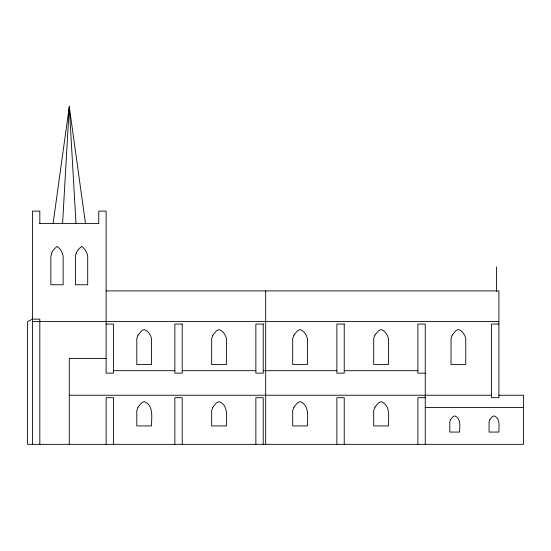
<?xml version="1.0" encoding="UTF-8"?>
<svg xmlns="http://www.w3.org/2000/svg" width="551" height="551" viewBox="0 0 551 551"><rect width="100%" height="100%" fill="white"/><g stroke="black" fill="none" stroke-linecap="round" stroke-linejoin="round"><path stroke-width="0.83" d="M62.58 223.403L69.281 106.66L85.467 223.444M53.103 223.444L69.281 106.66L75.983 223.403M39.824 223.396L98.746 223.396M106.109 290.907L498.903 290.907L498.903 397.698L491.533 397.698L491.533 324.05L498.903 324.05M32.461 321.591L498.903 321.591M106.109 324.05L113.472 324.05L113.472 373.144L106.109 373.144L106.109 211.116L98.746 211.116L98.746 223.672M106.109 358.419L69.281 358.419L69.281 444.34M113.472 370.692L174.846 370.692M182.209 370.692L255.864 370.692M263.226 370.692L336.875 370.692M344.237 370.692L417.885 370.692M425.255 373.144L417.885 373.144L417.885 324.05L425.255 324.05L425.255 444.34M69.281 395.239L491.533 395.239M498.903 395.239L523.45 395.239L523.45 444.34L27.55 444.34L27.55 321.591L32.461 319.139L39.824 319.132L39.824 444.34M425.255 397.698L417.885 397.698L417.885 444.34M425.255 407.513L523.45 407.513M496.444 266.966L496.444 291.52M344.237 444.34L344.237 397.698L336.875 397.698L336.875 444.34M265.678 290.907L265.678 444.34M263.226 444.34L263.226 397.698L255.864 397.698L255.864 444.34M182.209 444.34L182.209 397.698L174.846 397.698L174.846 444.34M113.472 444.34L113.472 397.698L106.109 397.698L106.109 444.34M39.824 223.672L39.824 211.116L32.461 211.116L32.461 444.34M51.642 253.157L50.871 256.229L50.871 284.771L63.145 284.771L63.145 256.229C62.504 252.31 60.431 248.549 57.008 246.407L53.172 250.092L51.642 253.157M76.19 253.157L75.418 256.229L75.418 284.771L87.699 284.771L87.699 256.229C87.051 252.31 84.985 248.549 81.562 246.407L77.725 250.092L76.19 253.157M138.025 335.091L136.793 338.528L136.793 364.555L151.525 364.555L151.525 338.528C150.54 334.657 148.157 330.827 144.162 329.567L141.579 330.8L138.025 335.091M138.025 407.148L136.793 410.585L136.793 425.93L151.525 425.93C151.435 417.865 154.073 405.164 144.162 401.624L141.579 402.85L138.025 407.148M212.9 335.091L211.674 338.528L211.674 364.555L226.399 364.555L226.399 338.528C225.414 334.657 223.038 330.827 219.036 329.567L216.46 330.8L212.9 335.091M212.9 407.148L211.674 410.585L211.674 425.93L226.399 425.93C226.309 417.865 228.954 405.164 219.036 401.624L216.46 402.85L212.9 407.148M293.91 335.091L292.684 338.528L292.684 364.555L307.417 364.555L307.417 338.528C306.432 334.657 304.049 330.827 300.047 329.567L297.471 330.8L293.91 335.091M293.91 407.148L292.684 410.585L292.684 425.93L307.417 425.93C307.32 417.865 309.965 405.164 300.047 401.624L297.471 402.85L293.91 407.148M374.928 335.022L373.695 338.459L373.695 364.48L388.427 364.48L388.427 338.459C387.443 334.588 385.059 330.752 381.065 329.498L378.482 330.724L374.928 335.022M374.928 407.148L373.695 410.585L373.695 425.93L388.427 425.93C388.338 417.865 390.976 405.164 381.065 401.624L378.482 402.85L374.928 407.148M452.254 335.022L451.028 338.459L451.028 364.48L465.76 364.48L465.76 338.459C464.775 334.588 462.392 330.752 458.391 329.498L455.815 330.724L452.254 335.022M450.622 419.545L449.802 421.839L449.802 432.067L459.624 432.067C459.562 426.694 461.325 418.223 454.713 415.86L452.991 416.68L450.622 419.545M489.901 419.545L489.081 421.839L489.081 432.067L498.903 432.067C498.841 426.694 500.604 418.223 493.992 415.86L492.27 416.68L489.901 419.545M182.209 324.05L174.846 324.05L174.846 373.144L182.209 373.144L182.209 324.05M263.226 324.05L255.864 324.05L255.864 373.144L263.226 373.144L263.226 324.05M344.237 324.05L336.875 324.05L336.875 373.144L344.237 373.144L344.237 324.05"/></g></svg>
